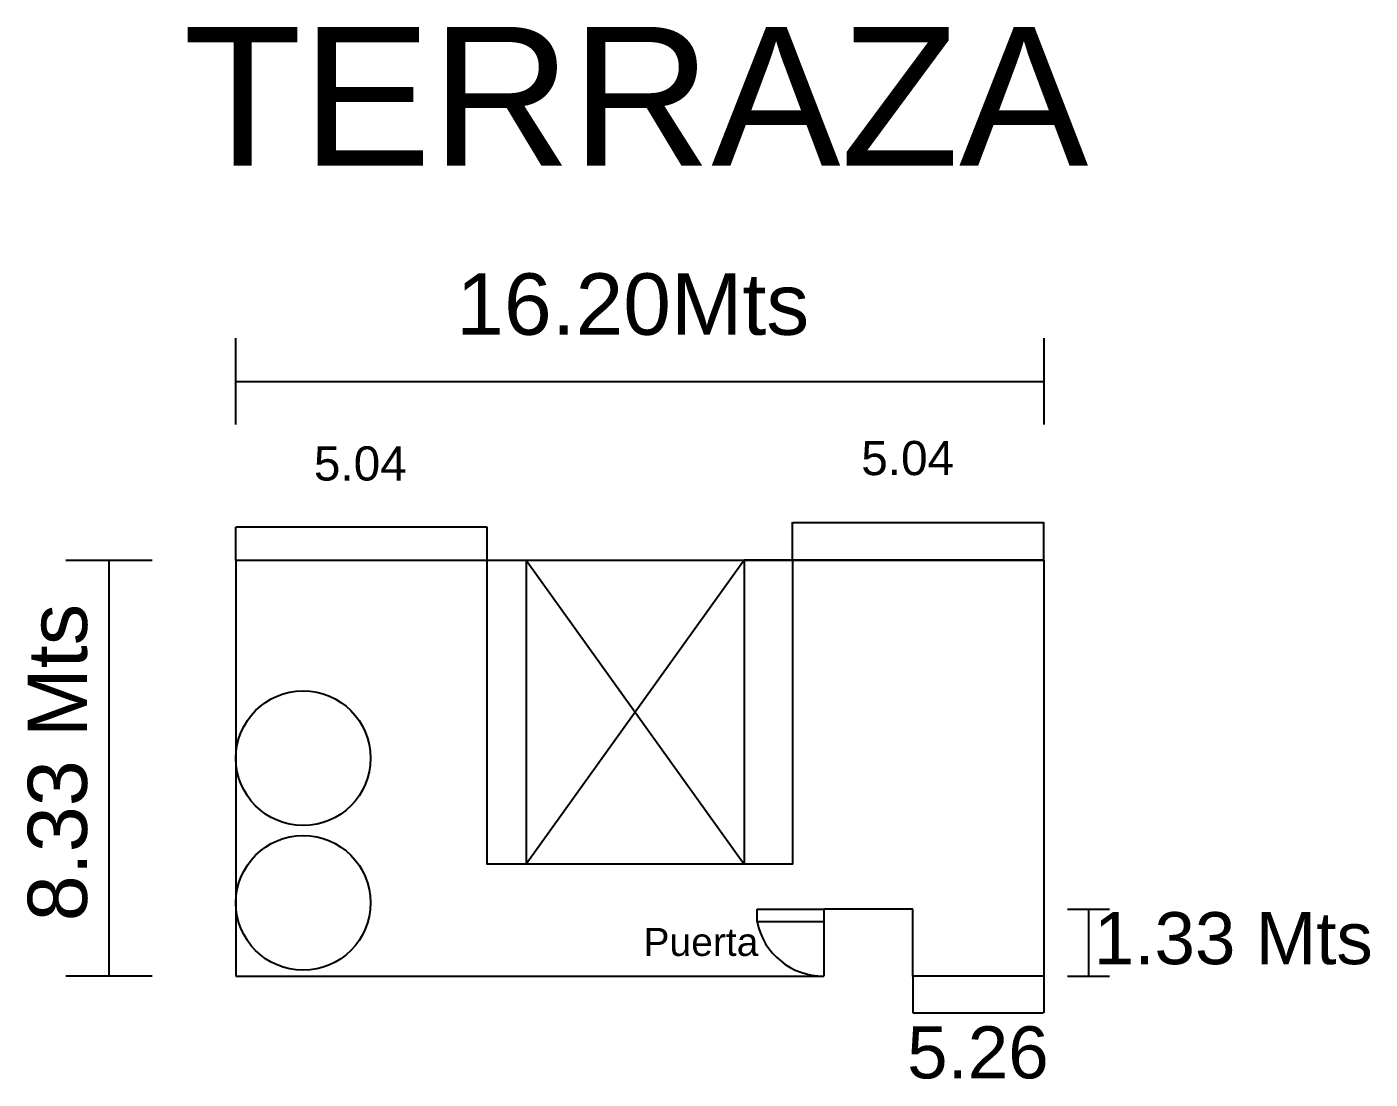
# Model space of a CAD drawing. Header units: millimetres. Extents: x 4980 to 36158, y 679 to 26062.
# Drawn here: x 7103 to 17876, y 17623 to 26062 of the extents above; entities that cross this region are included whole.
import ezdxf

# ---------------------------------------------------------------- set-up
doc = ezdxf.new("R2010")
doc.units = ezdxf.units.MM
doc.styles.get("Standard").update_dxf_attribs({"font": 'arial.ttf'})
doc.dimstyles.new('ISO-25', dxfattribs={"dimtxt": 2.5, "dimasz": 2.5, "dimexe": 1.25, "dimexo": 0.625, "dimtad": 1, "dimtxsty": 'Standard', "dimcen": 2.5, "dimadec": 0, "dimazin": 0, "dimtfac": 1, "dimtmove": 0, "dimatfit": 3, "dimfxl": 1, "dimarcsym": 0})

# ---------------------------------------------------------------- blocks, each defined once
blk = doc.blocks.new('*D1')
at = {"color": 0, "lineweight": -2, "transparency": 16777216}
for p, q in [((8780, 21785), (8780, 22052)), ((10793, 22050), (8782, 22050)), ((10796, 21785), (10796, 22052))]:
    blk.add_line(p, q, dxfattribs=at)
at = {"color": 0, "transparency": 16777216}
for points in [[(8782, 22051), (8782, 22050), (8780, 22050)], [(10793, 22051), (10793, 22050), (10796, 22050)]]:
    blk.add_solid(points, dxfattribs=at)
at = {"layer": 'Defpoints', "color": 0, "transparency": 16777216}
for p in [(8780, 22050), (8780, 21784), (10796, 21784)]:
    blk.add_point(p, dxfattribs=at)
at = {"color": 0, "transparency": 16777216, "insert": (9788, 22052), "char_height": 2.5, "attachment_point": 5}
blk.add_mtext('2016', dxfattribs=at)
blk = doc.blocks.new('*D2')
at = {"color": 0, "lineweight": -2, "transparency": 16777216}
for p, q in [((13244, 21785), (13244, 22089)), ((13246, 22088), (15257, 22088)), ((15260, 21785), (15260, 22089))]:
    blk.add_line(p, q, dxfattribs=at)
at = {"color": 0, "transparency": 16777216}
for points in [[(13246, 22089), (13246, 22088), (13244, 22088)], [(15257, 22089), (15257, 22088), (15260, 22088)]]:
    blk.add_solid(points, dxfattribs=at)
at = {"layer": 'Defpoints', "color": 0, "transparency": 16777216}
for p in [(15260, 22088), (13244, 21784), (15260, 21784)]:
    blk.add_point(p, dxfattribs=at)
at = {"color": 0, "transparency": 16777216, "insert": (14252, 22090), "char_height": 2.5, "attachment_point": 5}
blk.add_mtext('2016', dxfattribs=at)
blk = doc.blocks.new('*D93')
at = {"color": 0, "lineweight": -2, "transparency": 16777216}
for p, q in [((14208, 18449), (14208, 18154)), ((15260, 18449), (15260, 18154)), ((14210, 18155), (15257, 18155))]:
    blk.add_line(p, q, dxfattribs=at)
at = {"color": 0, "transparency": 16777216}
for points in [[(14210, 18156), (14210, 18155), (14208, 18155)], [(15257, 18156), (15257, 18155), (15260, 18155)]]:
    blk.add_solid(points, dxfattribs=at)
at = {"layer": 'Defpoints', "color": 0, "transparency": 16777216}
for p in [(14208, 18450), (15260, 18450), (15260, 18155)]:
    blk.add_point(p, dxfattribs=at)
at = {"color": 0, "transparency": 16777216, "insert": (14734, 18157), "char_height": 2.5, "attachment_point": 5}
blk.add_mtext('1052', dxfattribs=at)

msp = doc.modelspace()

# ---------------------------------------------------------------- linework, layer by layer
for p, q in [((8779.691, 22873.62), (8779.691, 23565.322)), ((15259.691, 23565.322), (15259.691, 22873.62)), ((8779.691, 23219.471), (15259.691, 23219.471)), ((7416.382, 21784.438), (8108.084, 21784.438)), ((7762.233, 18449.638), (7762.233, 21784.438)), ((8779.691, 21784.438), (15259.691, 21784.438)), ((8779.691, 21784.438), (8779.691, 18449.638)), ((8779.691, 21784.438), (11107.691, 21784.438)), ((12855.691, 21784.438), (11107.691, 19348.438)), ((11107.691, 21784.438), (12855.691, 19348.438)), ((11107.691, 21784.438), (11107.691, 19348.438)), ((15259.691, 21784.438), (12855.691, 21784.438)), ((12855.691, 21784.438), (12855.691, 19348.438)), ((15259.691, 21784.438), (15259.691, 18449.638)), ((12960.091, 18885.238), (12960.091, 18985.238)), ((12960.091, 18985.238), (13495.691, 18985.238)), ((13495.691, 18985.238), (13495.691, 18885.238)), ((14207.691, 18985.238), (13495.691, 18985.238)), ((13495.691, 18985.238), (13495.691, 18449.638)), ((14207.691, 18449.638), (14207.691, 18985.238)), ((15449.398, 18985.238), (15785.742, 18985.238)), ((15617.57, 18985.238), (15617.57, 18449.638)), ((13495.691, 18885.238), (12960.091, 18885.238)), ((8108.084, 18449.638), (7416.382, 18449.638)), ((8779.691, 18449.638), (13495.691, 18449.638)), ((15259.691, 18449.638), (14207.691, 18449.638)), ((15449.398, 18449.638), (15785.742, 18449.638))]:
    msp.add_line(p, q)
msp.add_lwpolyline([(13243.691, 21784.438), (13243.691, 19348.438), (10795.691, 19348.438), (10795.691, 21784.438)])
for centre in [(9319.691, 20197.356), (9319.691, 19037.038)]:
    msp.add_circle(centre, 540)
msp.add_arc((13490.323, 18990.116), 540.505, 191.1884898, 270.5690426)

# ---------------------------------------------------------------- texts
for s, height, rotation, p in [('TERRAZA', 1113.3063, 0.0091063, (8359.148, 24947.853)), ('8.33 Mts', 475.2652, 90, (7585.718, 18888.906))]:
    msp.add_text(s, height=height, rotation=rotation).set_placement(p)
for s, height, p in [('16.20Mts', 492.6241, (10547.143, 23592.825)), ('5.04', 274.1358, (13795.04, 22467.267)), ('5.04', 274.1358, (9405.051, 22423.889)), ('1.33 Mts', 417.552, (15660.724, 18544.97)), ('Puerta', 224.1179, (12048.322, 18611.551)), ('5.26', 417.552, (14163.12, 17629.29))]:
    msp.add_text(s, height=height).set_placement(p)

# ---------------------------------------------------------------- dimensions: what is measured, and where the dimension line sits
for base, p1, p2, picture, middle in [((15259.691, 22088.188), (13243.691, 21784.438), (15259.691, 21784.438), '*D2', (14251.691, 22090.089)), ((8779.691, 22050.355), (10795.691, 21784.438), (8779.691, 21784.438), '*D1', (9787.691, 22052.257)), ((15259.691, 18155.345), (14207.691, 18449.638), (15259.691, 18449.638), '*D93', (14733.691, 18157.247))]:
    dim = msp.add_linear_dim(base=base, p1=p1, p2=p2, dimstyle='ISO-25')
    dim.commit()
    dim.dimension.update_dxf_attribs({"geometry": picture, "text_midpoint": middle})

doc.saveas('drawing.dxf')
